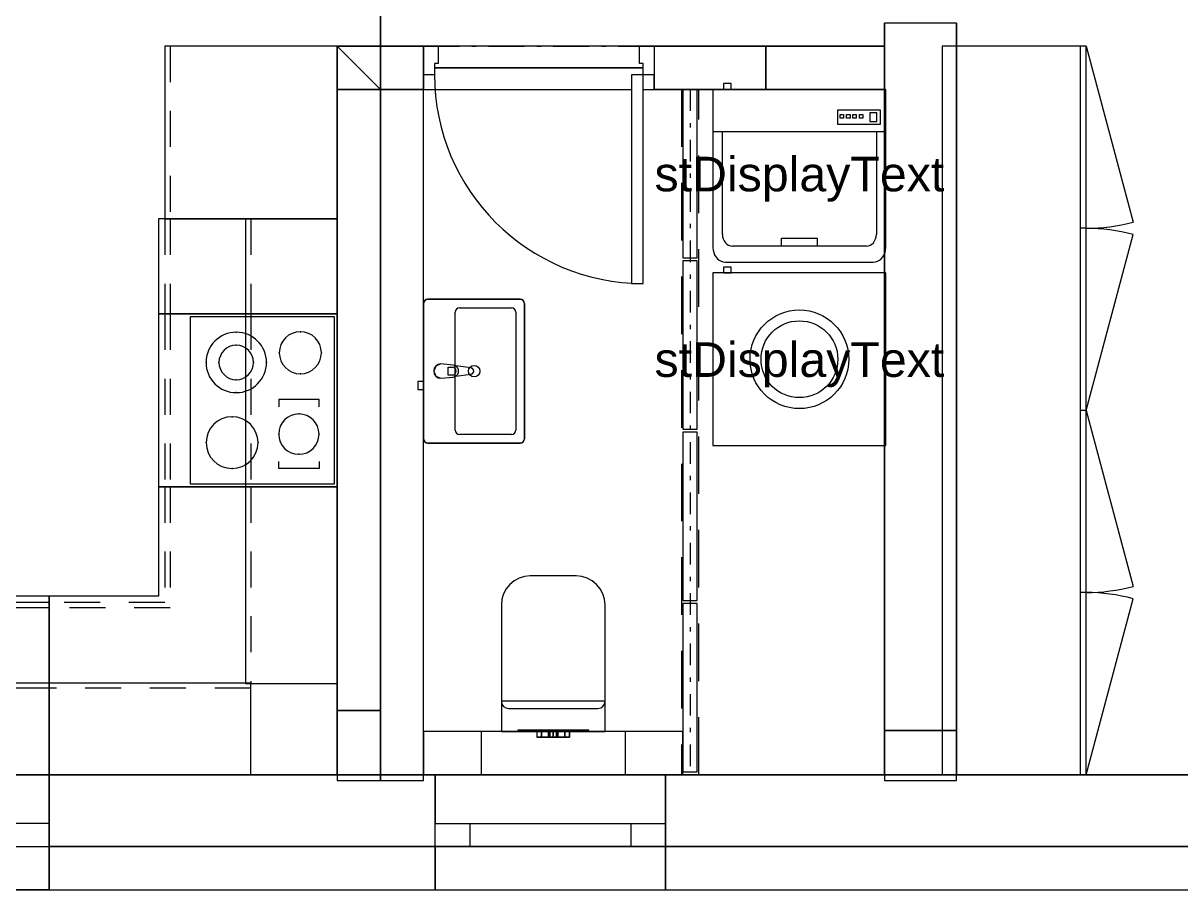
# Model space of a CAD drawing. Header units: millimetres. Extents: x 708 to 14408, y 354 to 8005.
# Drawn here: x 6407 to 10427, y 405 to 3415 of the extents above; entities that cross this region are included whole.
import ezdxf
from ezdxf.enums import TextEntityAlignment as Align

# ---------------------------------------------------------------- set-up
doc = ezdxf.new("R2010")
doc.units = ezdxf.units.MM
doc.set_wipeout_variables(frame=1)
for name, pattern in [('Bodkočiarkovaná M', [225, 125, -42.5, 15, -42.5]), ('Bodkočiarkovaná S', [175, 75, -42.5, 15, -42.5]), ('Wipeout_Contour', [1000, 0, -1000]), ('Čiarkovaná', [325, 200, -125]), ('Čiarkovaná M', [225, 125, -100])]:
    doc.linetypes.add(name, pattern=pattern)
for name, color, linetype in [('Interiér - nábytok', 252, 'Continuous'), ('Interiér - sanita a zariadenia', 252, 'Continuous'), ('Konstrukce – Dělicí čáry vrstev', 252, 'Continuous'), ('Konštrukcie - strechy', 252, 'Continuous'), ('Konštrukcie - vodorovné nosné', 252, 'Continuous'), ('Konštrukcie - zvislé nosné', 252, 'Continuous'), ('Otvory – Dveře', 252, 'Continuous'), ('Otvory – Okna', 252, 'Continuous'), ('veniec', 252, 'Continuous'), ('Výplně - Povrchové', 252, 'Continuous'), ('Výplně – Řezové', 252, 'Continuous')]:
    doc.layers.add(name, color=color, linetype=linetype)
doc.styles.add('GENEROVANÝ_STYL_3', font='arial.ttf')

msp = doc.modelspace()

# ---------------------------------------------------------------- linework, layer by layer
at = {"color": 252}
for p, q in [((9647.8, 3414.7), (9397.8, 3414.7)), ((9397.8, 3414.7), (9397.8, 958.3)), ((9647.8, 958.3), (9647.8, 3414.7)), ((6899.8, 3334.7), (6899.8, 2734.7)), ((7497.8, 3334.7), (6899.8, 3334.7)), ((7497.8, 2734.7), (7497.8, 3334.7)), ((7647.8, 3184.7), (7497.8, 3334.7)), ((7497.8, 3334.7), (7497.8, 3184.7)), ((7647.8, 3334.7), (7497.8, 3334.7)), ((7497.8, 3334.7), (7647.8, 3184.7)), ((7797.8, 3334.7), (7647.8, 3334.7)), ((7647.8, 3334.7), (7647.8, 3184.7)), ((7647.8, 3184.7), (7647.8, 3334.7)), ((7797.8, 3184.7), (7797.8, 3334.7)), ((8597.8, 3334.7), (7797.8, 3334.7)), ((7797.8, 3334.7), (7797.8, 3184.7)), ((8597.8, 3334.7), (8597.8, 3184.7)), ((8985.6, 3334.7), (8597.8, 3334.7)), ((8597.8, 3184.7), (8597.8, 3334.7)), ((8985.6, 3184.7), (8985.6, 3334.7)), ((9397.8, 3334.7), (8985.6, 3334.7)), ((8985.6, 3334.7), (8985.6, 3184.7)), ((9397.8, 3184.7), (9397.8, 3334.7)), ((10097.8, 3334.7), (9597.8, 3334.7)), ((9597.8, 3334.7), (9597.8, 804.7)), ((10097.8, 804.7), (10097.8, 3334.7)), ((7497.8, 3184.7), (7647.8, 3184.7)), ((7497.8, 3184.7), (7497.8, 1028.1)), ((7647.8, 3184.7), (7497.8, 3184.7)), ((7647.8, 3184.7), (7647.8, 804.7)), ((7797.8, 3184.7), (7647.8, 3184.7)), ((7647.8, 3184.7), (7797.8, 3184.7)), ((7647.8, 1028.1), (7647.8, 3184.7)), ((7797.8, 804.7), (7797.8, 3184.7)), ((7797.8, 3184.7), (8597.8, 3184.7)), ((8597.8, 3184.7), (8985.6, 3184.7)), ((8697.8, 3184.7), (8697.8, 2599.7)), ((8747.8, 3184.7), (8697.8, 3184.7)), ((8747.8, 2599.7), (8747.8, 3184.7)), ((9402.4, 3184.7), (8802.4, 3184.7)), ((8802.4, 3184.7), (8802.4, 2635.4)), ((8865.9, 3204.7), (8838.9, 3204.7)), ((8838.9, 3204.7), (8838.9, 3184.7)), ((8865.9, 3204.7), (8838.9, 3204.7)), ((8838.9, 3204.7), (8838.9, 3184.7)), ((8838.9, 3184.7), (8865.9, 3184.7)), ((8838.9, 3184.7), (8865.9, 3184.7)), ((8865.9, 3184.7), (8865.9, 3204.7)), ((8865.9, 3184.7), (8865.9, 3204.7)), ((8985.6, 3184.7), (9397.8, 3184.7)), ((9402.4, 2635.4), (9402.4, 3184.7)), ((6877.8, 2734.7), (6877.8, 2404.7)), ((7497.8, 2734.7), (6877.8, 2734.7)), ((6899.8, 2734.7), (7497.8, 2734.7)), ((7179.8, 2734.7), (7179.8, 2404.7)), ((7497.8, 2734.7), (7179.8, 2734.7)), ((7497.8, 2404.7), (7497.8, 2734.7)), ((7497.8, 2404.7), (7497.8, 2734.7)), ((8802.4, 2635.4), (8803, 2626.6)), ((8803, 2626.6), (8805, 2618.1)), ((8805, 2618.1), (8808.2, 2610.1)), ((9396.6, 2610.1), (9399.8, 2618.1)), ((9399.8, 2618.1), (9401.7, 2626.6)), ((9401.7, 2626.6), (9402.4, 2635.4)), ((8697.8, 2599.7), (8747.8, 2599.7)), ((8697.8, 2589.7), (8697.8, 2004.7)), ((8747.8, 2589.7), (8697.8, 2589.7)), ((8747.8, 2004.7), (8747.8, 2589.7)), ((8808.2, 2610.1), (8812.6, 2602.8)), ((8812.6, 2602.8), (8817.9, 2596.6)), ((8817.9, 2596.6), (8824.1, 2591.5)), ((8824.1, 2591.5), (8831, 2587.8)), ((8831, 2587.8), (8838.3, 2585.5)), ((8838.3, 2585.5), (8845.9, 2584.7)), ((8845.9, 2584.7), (9358.9, 2584.7)), ((9358.9, 2584.7), (9366.5, 2585.5)), ((9366.5, 2585.5), (9373.8, 2587.8)), ((9373.8, 2587.8), (9380.6, 2591.5)), ((9380.6, 2591.5), (9386.8, 2596.6)), ((9386.8, 2596.6), (9392.2, 2602.8)), ((9392.2, 2602.8), (9396.6, 2610.1)), ((8802.4, 2547.4), (8802.4, 1947.4)), ((9402.4, 2547.4), (8802.4, 2547.4)), ((8865.9, 2567.4), (8838.9, 2567.4)), ((8838.9, 2567.4), (8838.9, 2547.4)), ((8865.9, 2567.4), (8838.9, 2567.4)), ((8838.9, 2567.4), (8838.9, 2547.4)), ((8838.9, 2547.4), (8865.9, 2547.4)), ((8838.9, 2547.4), (8865.9, 2547.4)), ((8865.9, 2547.4), (8865.9, 2567.4)), ((8865.9, 2547.4), (8865.9, 2567.4)), ((9402.4, 1947.4), (9402.4, 2547.4)), ((7802.2, 2451.8), (7797.8, 2441.2)), ((7812.8, 2456.2), (7802.2, 2451.8)), ((8132.8, 2456.2), (7812.8, 2456.2)), ((7812.8, 2456.2), (7812.8, 2456.2)), ((8143.4, 2451.8), (8132.8, 2456.2)), ((8132.8, 2456.2), (8132.8, 2456.2)), ((8147.8, 2441.2), (8143.4, 2451.8)), ((7797.8, 2441.2), (7797.8, 2441.2)), ((7797.8, 2441.2), (7797.8, 1971.2)), ((8147.8, 1971.2), (8147.8, 2441.2)), ((8147.8, 2441.2), (8147.8, 2441.2)), ((6877.8, 2404.7), (6877.8, 1804.7)), ((7497.8, 2404.7), (6877.8, 2404.7)), ((6877.8, 2404.7), (7497.8, 2404.7)), ((6987.8, 2394.7), (6987.8, 1814.7)), ((7487.8, 2394.7), (6987.8, 2394.7)), ((7179.8, 2404.7), (7179.8, 1804.7)), ((7497.8, 2404.7), (7179.8, 2404.7)), ((7179.8, 2404.7), (7497.8, 2404.7)), ((7487.8, 1814.7), (7487.8, 2394.7)), ((7497.8, 1804.7), (7497.8, 2404.7)), ((7497.8, 1804.7), (7497.8, 2404.7)), ((7840.1, 2223.9), (7832.8, 2206.2)), ((7857.8, 2231.2), (7840.1, 2223.9)), ((7899.8, 2227.2), (7857.8, 2231.2)), ((7857.8, 2231.2), (7857.8, 2231.2)), ((7909.3, 2224), (7899.8, 2227.2)), ((7899.8, 2227.2), (7899.8, 2227.2)), ((7962.2, 2217.3), (7909.3, 2224)), ((7909.3, 2224), (7909.3, 2224)), ((7969.2, 2213.6), (7962.2, 2217.3)), ((7962.2, 2217.3), (7962.2, 2217.3)), ((7972, 2206.2), (7969.2, 2213.6)), ((7832.8, 2206.2), (7840.1, 2188.6)), ((7840.1, 2188.6), (7857.8, 2181.2)), ((7857.8, 2181.2), (7899.8, 2185.2)), ((7857.8, 2181.2), (7857.8, 2181.2)), ((7899.8, 2185.2), (7909.3, 2188.5)), ((7899.8, 2185.2), (7899.8, 2185.2)), ((7909.3, 2188.5), (7962.2, 2195.1)), ((7909.3, 2188.5), (7909.3, 2188.5)), ((7962.2, 2195.1), (7969.2, 2198.8)), ((7962.2, 2195.1), (7962.2, 2195.1)), ((7969.2, 2198.8), (7972, 2206.2)), ((7797.8, 2169.7), (7777.8, 2169.7)), ((7777.8, 2169.7), (7777.8, 2142.7)), ((7797.8, 2169.7), (7777.8, 2169.7)), ((7777.8, 2169.7), (7777.8, 2142.7)), ((7777.8, 2142.7), (7797.8, 2142.7)), ((7777.8, 2142.7), (7797.8, 2142.7)), ((7797.8, 2142.7), (7797.8, 2169.7)), ((7797.8, 2142.7), (7797.8, 2169.7)), ((7797.8, 1971.2), (7797.8, 1971.2)), ((7797.8, 1971.2), (7802.2, 1960.6)), ((8143.4, 1960.6), (8147.8, 1971.2)), ((8147.8, 1971.2), (8147.8, 1971.2)), ((8697.8, 2004.7), (8747.8, 2004.7)), ((8697.8, 1994.7), (8697.8, 1409.7)), ((8747.8, 1994.7), (8697.8, 1994.7)), ((8747.8, 1409.7), (8747.8, 1994.7)), ((7802.2, 1960.6), (7812.8, 1956.2)), ((7812.8, 1956.2), (7812.8, 1956.2)), ((7812.8, 1956.2), (8132.8, 1956.2)), ((8132.8, 1956.2), (8143.4, 1960.6)), ((8132.8, 1956.2), (8132.8, 1956.2)), ((8802.4, 1947.4), (9402.4, 1947.4)), ((6987.8, 1814.7), (7487.8, 1814.7)), ((7497.8, 1804.7), (6877.8, 1804.7)), ((6877.8, 1804.7), (6877.8, 1424.7)), ((6877.8, 1804.7), (7497.8, 1804.7)), ((7179.8, 1804.7), (7179.8, 1121.4)), ((7497.8, 1804.7), (7179.8, 1804.7)), ((7179.8, 1804.7), (7497.8, 1804.7)), ((7497.8, 804.7), (7497.8, 1804.7)), ((7497.8, 1121.4), (7497.8, 1804.7)), ((8148.3, 1492.8), (8129.5, 1487.1)), ((8167.8, 1494.7), (8148.3, 1492.8)), ((8327.8, 1494.7), (8167.8, 1494.7)), ((8347.3, 1492.8), (8327.8, 1494.7)), ((8366.1, 1487.1), (8347.3, 1492.8)), ((8084.7, 1450.3), (8075.4, 1433)), ((8097.1, 1465.4), (8084.7, 1450.3)), ((8112.2, 1477.8), (8097.1, 1465.4)), ((8129.5, 1487.1), (8112.2, 1477.8)), ((8383.4, 1477.8), (8366.1, 1487.1)), ((8398.5, 1465.4), (8383.4, 1477.8)), ((8411, 1450.3), (8398.5, 1465.4)), ((8420.2, 1433), (8411, 1450.3)), ((6497.8, 1424.7), (5897.8, 1424.7)), ((6877.8, 1424.7), (6497.8, 1424.7)), ((6497.8, 1424.7), (6497.8, 804.7)), ((6497.8, 804.7), (6497.8, 1424.7)), ((8069.7, 1414.2), (8067.8, 1394.7)), ((8075.4, 1433), (8069.7, 1414.2)), ((8425.9, 1414.2), (8420.2, 1433)), ((8427.8, 1394.7), (8425.9, 1414.2)), ((8697.8, 1409.7), (8747.8, 1409.7)), ((8067.8, 1394.7), (8067.8, 954.7)), ((8427.8, 954.7), (8427.8, 1394.7)), ((8697.8, 1399.7), (8697.8, 814.7)), ((8747.8, 1399.7), (8697.8, 1399.7)), ((8747.8, 814.7), (8747.8, 1399.7)), ((6497.8, 1122.7), (5897.8, 1122.7)), ((6497.8, 804.7), (6497.8, 1122.7)), ((7197.8, 1122.7), (6497.8, 1122.7)), ((6497.8, 1122.7), (6497.8, 804.7)), ((7179.8, 1121.4), (7497.8, 1121.4)), ((7197.8, 804.7), (7197.8, 1122.7)), ((7497.8, 1028.1), (7647.8, 1028.1)), ((7647.8, 1028.1), (7497.8, 1028.1)), ((7497.8, 1028.1), (7497.8, 804.7)), ((7647.8, 804.7), (7647.8, 1028.1)), ((8697.8, 954.7), (7797.8, 954.7)), ((7797.8, 954.7), (7797.8, 804.7)), ((8067.8, 954.7), (8427.8, 954.7)), ((8370.8, 959.7), (8124.8, 959.7)), ((8124.8, 959.7), (8124.8, 954.7)), ((8124.8, 954.7), (8370.8, 954.7)), ((8207.5, 954.7), (8190.8, 954.7)), ((8190.8, 954.7), (8190.8, 934.7)), ((8190.8, 934.7), (8207.5, 934.7)), ((8231.8, 954.7), (8207.5, 954.7)), ((8207.5, 954.7), (8207.5, 934.7)), ((8207.5, 934.7), (8207.5, 954.7)), ((8207.5, 934.7), (8231.8, 934.7)), ((8236.5, 954.7), (8231.8, 954.7)), ((8231.8, 954.7), (8231.8, 934.7)), ((8231.8, 934.7), (8231.8, 954.7)), ((8231.8, 934.7), (8236.5, 934.7)), ((8247.8, 954.7), (8236.5, 954.7)), ((8236.5, 954.7), (8236.5, 934.7)), ((8236.5, 934.7), (8236.5, 954.7)), ((8236.5, 934.7), (8247.8, 934.7)), ((8259.1, 954.7), (8247.8, 954.7)), ((8247.8, 954.7), (8247.8, 934.7)), ((8247.8, 934.7), (8247.8, 954.7)), ((8247.8, 934.7), (8259.1, 934.7)), ((8263.8, 954.7), (8259.1, 954.7)), ((8259.1, 954.7), (8259.1, 934.7)), ((8259.1, 934.7), (8259.1, 954.7)), ((8259.1, 934.7), (8263.8, 934.7)), ((8263.8, 934.7), (8263.8, 954.7)), ((8288.1, 954.7), (8263.8, 954.7)), ((8263.8, 954.7), (8263.8, 934.7)), ((8263.8, 934.7), (8288.1, 934.7)), ((8304.8, 954.7), (8288.1, 954.7)), ((8288.1, 954.7), (8288.1, 934.7)), ((8288.1, 934.7), (8288.1, 954.7)), ((8288.1, 934.7), (8304.8, 934.7)), ((8304.8, 934.7), (8304.8, 954.7)), ((8370.8, 954.7), (8370.8, 959.7)), ((8697.8, 804.7), (8697.8, 954.7)), ((9397.8, 958.3), (9647.8, 958.3)), ((9647.8, 958.3), (9397.8, 958.3)), ((9397.8, 958.3), (9397.8, 804.7)), ((9647.8, 804.7), (9647.8, 958.3)), ((6497.8, 804.7), (4697.8, 804.7)), ((5897.8, 804.7), (6497.8, 804.7)), ((5897.8, 804.7), (6497.8, 804.7)), ((6497.8, 804.7), (7497.8, 804.7)), ((6497.8, 804.7), (6497.8, 554.7)), ((7837.8, 804.7), (6497.8, 804.7)), ((6497.8, 404.7), (6497.8, 804.7)), ((6497.8, 804.7), (7197.8, 804.7)), ((7647.8, 804.7), (7497.8, 804.7)), ((7497.8, 804.7), (7497.8, 784.7)), ((7497.8, 804.7), (7647.8, 804.7)), ((7797.8, 804.7), (7647.8, 804.7)), ((7647.8, 804.7), (7647.8, 784.7)), ((7647.8, 804.7), (7797.8, 804.7)), ((7647.8, 784.7), (7647.8, 804.7)), ((7797.8, 784.7), (7797.8, 804.7)), ((7797.8, 804.7), (8697.8, 804.7)), ((7837.8, 554.7), (7837.8, 804.7)), ((8637.8, 804.7), (7837.8, 804.7)), ((7837.8, 804.7), (7837.8, 404.7)), ((8637.8, 804.7), (8637.8, 554.7)), ((14007.8, 804.7), (8637.8, 804.7)), ((8637.8, 404.7), (8637.8, 804.7)), ((8697.8, 814.7), (8747.8, 814.7)), ((9647.8, 804.7), (9397.8, 804.7)), ((9397.8, 804.7), (9397.8, 784.7)), ((9397.8, 804.7), (9647.8, 804.7)), ((9597.8, 804.7), (10097.8, 804.7)), ((9647.8, 784.7), (9647.8, 804.7)), ((7497.8, 784.7), (7647.8, 784.7)), ((7647.8, 784.7), (7797.8, 784.7)), ((9397.8, 784.7), (9647.8, 784.7)), ((6497.8, 554.7), (6497.8, 404.7)), ((7837.8, 554.7), (6497.8, 554.7)), ((6497.8, 554.7), (7837.8, 554.7)), ((7837.8, 404.7), (7837.8, 554.7)), ((14257.8, 554.7), (8637.8, 554.7)), ((8637.8, 554.7), (8637.8, 404.7)), ((8637.8, 554.7), (14007.8, 554.7)), ((4697.8, 404.7), (6497.8, 404.7)), ((6497.8, 404.7), (7837.8, 404.7)), ((7837.8, 404.7), (8637.8, 404.7)), ((8637.8, 404.7), (14257.8, 404.7))]:
    msp.add_line(p, q, dxfattribs=at)
at = {"layer": 'Interiér - nábytok', "color": 252, "linetype": 'Continuous'}
for p, q in [((10097.8, 3334.7), (9597.8, 3334.7)), ((9597.8, 3334.7), (9597.8, 804.7)), ((10077.8, 804.7), (10077.8, 3334.7)), ((10097.8, 804.7), (10097.8, 3334.7)), ((10097.8, 3334.7), (10261.5, 2723.7)), ((10097.8, 2702.2), (10077.8, 2702.2)), ((10097.8, 2069.7), (10261.5, 2680.6)), ((10097.8, 2069.7), (10077.8, 2069.7)), ((10097.8, 2069.7), (10261.5, 1458.7)), ((10097.8, 1437.2), (10077.8, 1437.2)), ((10097.8, 804.7), (10261.5, 1415.6)), ((9597.8, 804.7), (10097.8, 804.7)), ((10097.8, 804.7), (10077.8, 804.7))]:
    msp.add_line(p, q, dxfattribs=at)
for centre, start, end in [((10097.8, 3334.7), 270, 285), ((10097.8, 2069.7), 75, 90), ((10097.8, 2069.7), 270, 285), ((10097.8, 804.7), 75, 90)]:
    msp.add_arc(centre, 632.5, start, end, dxfattribs=at)
at = {"layer": 'Interiér - sanita a zariadenia', "color": 252, "linetype": 'Continuous'}
for p, q in [((6899.8, 3334.7), (6899.8, 2734.7)), ((7497.8, 3334.7), (6899.8, 3334.7)), ((7497.8, 2734.7), (7497.8, 3334.7)), ((8697.8, 3184.7), (8697.8, 2599.7)), ((8747.8, 3184.7), (8697.8, 3184.7)), ((8747.8, 2599.7), (8747.8, 3184.7)), ((9402.4, 3184.7), (8802.4, 3184.7)), ((8802.4, 3184.7), (8802.4, 2635.4)), ((8865.9, 3204.7), (8838.9, 3204.7)), ((8838.9, 3204.7), (8838.9, 3184.7)), ((8865.9, 3204.7), (8838.9, 3204.7)), ((8838.9, 3204.7), (8838.9, 3184.7)), ((8838.9, 3184.7), (8865.9, 3184.7)), ((8838.9, 3184.7), (8865.9, 3184.7)), ((8865.9, 3184.7), (8865.9, 3204.7)), ((8865.9, 3184.7), (8865.9, 3204.7)), ((9402.4, 2635.4), (9402.4, 3184.7)), ((9383.6, 3112.1), (9234.5, 3112.1)), ((9234.5, 3112.1), (9234.5, 3063.3)), ((9244.1, 3097.7), (9256, 3097.7)), ((9244.1, 3084.8), (9244.1, 3097.7)), ((9256, 3097.7), (9256, 3084.8)), ((9266.3, 3097.7), (9278.2, 3097.7)), ((9266.3, 3084.8), (9266.3, 3097.7)), ((9278.2, 3097.7), (9278.2, 3084.8)), ((9287.7, 3097.7), (9299.5, 3097.7)), ((9287.7, 3084.8), (9287.7, 3097.7)), ((9299.5, 3097.7), (9299.5, 3084.8)), ((9310.6, 3097.7), (9322.5, 3097.7)), ((9310.6, 3084.8), (9310.6, 3097.7)), ((9322.5, 3097.7), (9322.5, 3084.8)), ((9371.3, 3103.5), (9346.6, 3103.5)), ((9346.6, 3103.5), (9346.6, 3073.3)), ((9371.3, 3073.3), (9371.3, 3103.5)), ((9383.6, 3063.3), (9383.6, 3112.1)), ((9234.5, 3063.3), (9383.6, 3063.3)), ((9256, 3084.8), (9244.1, 3084.8)), ((9278.2, 3084.8), (9266.3, 3084.8)), ((9299.5, 3084.8), (9287.7, 3084.8)), ((9322.5, 3084.8), (9310.6, 3084.8)), ((9346.6, 3073.3), (9371.3, 3073.3)), ((8805.8, 3037.9), (9399.7, 3037.9)), ((8835.2, 2680.9), (8835.2, 3037.9)), ((9369.6, 3037.9), (9369.6, 2680.9)), ((6877.8, 2734.7), (6877.8, 2404.7)), ((6899.8, 2734.7), (7497.8, 2734.7)), ((7497.8, 2404.7), (7497.8, 2734.7)), ((9040.6, 2640.4), (9040.6, 2668.3)), ((9040.6, 2668.3), (9102.4, 2668.3)), ((9102.4, 2668.3), (9164.2, 2668.3)), ((9164.2, 2668.3), (9164.2, 2640.4)), ((8802.4, 2635.4), (8803, 2626.6)), ((8803, 2626.6), (8805, 2618.1)), ((8805, 2618.1), (8808.2, 2610.1)), ((9334.8, 2640.4), (8870, 2640.4)), ((9396.6, 2610.1), (9399.8, 2618.1)), ((9399.8, 2618.1), (9401.7, 2626.6)), ((9401.7, 2626.6), (9402.4, 2635.4)), ((8697.8, 2599.7), (8747.8, 2599.7)), ((8697.8, 2589.7), (8697.8, 2004.7)), ((8747.8, 2589.7), (8697.8, 2589.7)), ((8747.8, 2004.7), (8747.8, 2589.7)), ((8808.2, 2610.1), (8812.6, 2602.8)), ((8812.6, 2602.8), (8817.9, 2596.6)), ((8817.9, 2596.6), (8824.1, 2591.5)), ((8824.1, 2591.5), (8831, 2587.8)), ((8831, 2587.8), (8838.3, 2585.5)), ((8838.3, 2585.5), (8845.9, 2584.7)), ((8845.9, 2584.7), (9358.9, 2584.7)), ((9358.9, 2584.7), (9366.5, 2585.5)), ((9366.5, 2585.5), (9373.8, 2587.8)), ((9373.8, 2587.8), (9380.6, 2591.5)), ((9380.6, 2591.5), (9386.8, 2596.6)), ((9386.8, 2596.6), (9392.2, 2602.8)), ((9392.2, 2602.8), (9396.6, 2610.1)), ((8802.4, 2547.4), (8802.4, 1947.4)), ((9402.4, 2547.4), (8802.4, 2547.4)), ((8865.9, 2567.4), (8838.9, 2567.4)), ((8838.9, 2567.4), (8838.9, 2547.4)), ((8865.9, 2567.4), (8838.9, 2567.4)), ((8838.9, 2567.4), (8838.9, 2547.4)), ((8838.9, 2547.4), (8865.9, 2547.4)), ((8838.9, 2547.4), (8865.9, 2547.4)), ((8865.9, 2547.4), (8865.9, 2567.4)), ((8865.9, 2547.4), (8865.9, 2567.4)), ((9402.4, 1947.4), (9402.4, 2547.4)), ((7812.8, 2456.2), (8132.8, 2456.2)), ((7797.8, 1971.2), (7797.8, 2441.2)), ((7922.8, 2426.2), (8102.8, 2426.2)), ((8147.8, 2441.2), (8147.8, 1971.2)), ((6877.8, 2404.7), (6877.8, 1804.7)), ((6987.8, 2394.7), (6987.8, 1814.7)), ((7487.8, 2394.7), (6987.8, 2394.7)), ((7487.8, 1814.7), (7487.8, 2394.7)), ((7497.8, 1804.7), (7497.8, 2404.7)), ((7907.8, 2001.2), (7907.8, 2411.2)), ((8117.8, 2411.2), (8117.8, 2001.2)), ((7899.8, 2227.2), (7857.8, 2231.2)), ((7882.7, 2219.8), (7897.6, 2219.8)), ((7882.7, 2192.6), (7882.7, 2219.8)), ((7962.2, 2217.3), (7909.3, 2224)), ((7857.8, 2181.2), (7899.8, 2185.2)), ((7897.6, 2192.6), (7882.7, 2192.6)), ((7909.3, 2188.5), (7962.2, 2195.1)), ((7797.8, 2169.7), (7777.8, 2169.7)), ((7777.8, 2169.7), (7777.8, 2142.7)), ((7797.8, 2169.7), (7777.8, 2169.7)), ((7777.8, 2169.7), (7777.8, 2142.7)), ((7777.8, 2142.7), (7797.8, 2142.7)), ((7777.8, 2142.7), (7797.8, 2142.7)), ((7797.8, 2142.7), (7797.8, 2169.7)), ((7797.8, 2142.7), (7797.8, 2169.7)), ((7434.8, 2107.5), (7294.8, 2107.5)), ((7294.8, 2107.5), (7294.8, 2082.5)), ((7434.8, 2082.5), (7434.8, 2107.5)), ((8102.8, 1986.2), (7922.8, 1986.2)), ((8697.8, 2004.7), (8747.8, 2004.7)), ((8697.8, 1994.7), (8697.8, 1409.7)), ((8747.8, 1994.7), (8697.8, 1994.7)), ((8747.8, 1409.7), (8747.8, 1994.7)), ((8132.8, 1956.2), (7812.8, 1956.2)), ((8802.4, 1947.4), (9402.4, 1947.4)), ((7294.8, 1867.5), (7294.8, 1892.5)), ((7434.8, 1892.5), (7434.8, 1867.5)), ((7434.8, 1867.5), (7294.8, 1867.5)), ((6987.8, 1814.7), (7487.8, 1814.7)), ((6877.8, 1804.7), (6877.8, 1424.7)), ((7497.8, 804.7), (7497.8, 1804.7)), ((8148.3, 1492.8), (8129.5, 1487.1)), ((8167.8, 1494.7), (8148.3, 1492.8)), ((8327.8, 1494.7), (8167.8, 1494.7)), ((8347.3, 1492.8), (8327.8, 1494.7)), ((8366.1, 1487.1), (8347.3, 1492.8)), ((8084.7, 1450.3), (8075.4, 1433)), ((8097.1, 1465.4), (8084.7, 1450.3)), ((8112.2, 1477.8), (8097.1, 1465.4)), ((8129.5, 1487.1), (8112.2, 1477.8)), ((8383.4, 1477.8), (8366.1, 1487.1)), ((8398.5, 1465.4), (8383.4, 1477.8)), ((8411, 1450.3), (8398.5, 1465.4)), ((8420.2, 1433), (8411, 1450.3)), ((6497.8, 1424.7), (5897.8, 1424.7)), ((6877.8, 1424.7), (6497.8, 1424.7)), ((8069.7, 1414.2), (8067.8, 1394.7)), ((8075.4, 1433), (8069.7, 1414.2)), ((8425.9, 1414.2), (8420.2, 1433)), ((8427.8, 1394.7), (8425.9, 1414.2)), ((8697.8, 1409.7), (8747.8, 1409.7)), ((8067.8, 1394.7), (8067.8, 954.7)), ((8427.8, 954.7), (8427.8, 1394.7)), ((8697.8, 1399.7), (8697.8, 814.7)), ((8747.8, 1399.7), (8697.8, 1399.7)), ((8747.8, 814.7), (8747.8, 1399.7)), ((8427.8, 1059.7), (8067.8, 1059.7)), ((8092.8, 1034.7), (8247.8, 1034.7)), ((8247.8, 1034.7), (8402.8, 1034.7)), ((8497.8, 954.7), (7997.8, 954.7)), ((7997.8, 954.7), (7997.8, 804.7)), ((8067.8, 954.7), (8427.8, 954.7)), ((8370.8, 959.7), (8124.8, 959.7)), ((8124.8, 959.7), (8124.8, 954.7)), ((8124.8, 954.7), (8370.8, 954.7)), ((8207.5, 954.7), (8190.8, 954.7)), ((8190.8, 954.7), (8190.8, 934.7)), ((8207.5, 934.7), (8190.8, 934.7)), ((8231.8, 954.7), (8207.5, 954.7)), ((8231.8, 934.7), (8207.5, 934.7)), ((8236.5, 954.7), (8231.8, 954.7)), ((8231.8, 954.7), (8231.8, 934.7)), ((8236.5, 934.7), (8231.8, 934.7)), ((8247.8, 954.7), (8236.5, 954.7)), ((8247.8, 934.7), (8236.5, 934.7)), ((8259.1, 954.7), (8247.8, 954.7)), ((8259.1, 934.7), (8247.8, 934.7)), ((8263.8, 954.7), (8259.1, 954.7)), ((8263.8, 934.7), (8259.1, 934.7)), ((8263.8, 954.7), (8263.8, 934.7)), ((8288.1, 954.7), (8263.8, 954.7)), ((8288.1, 934.7), (8263.8, 934.7)), ((8304.8, 954.7), (8288.1, 954.7)), ((8304.8, 934.7), (8288.1, 934.7)), ((8304.8, 954.7), (8304.8, 934.7)), ((8370.8, 954.7), (8370.8, 959.7)), ((8497.8, 954.7), (8497.8, 804.7)), ((5897.8, 804.7), (6497.8, 804.7)), ((6497.8, 804.7), (7497.8, 804.7)), ((8497.8, 804.7), (7997.8, 804.7)), ((8697.8, 814.7), (8747.8, 814.7))]:
    msp.add_line(p, q, dxfattribs=at)
at = {"layer": 'Interiér - sanita a zariadenia', "color": 252, "linetype": 'Čiarkovaná M'}
for p, q in [((6917.8, 3334.7), (6917.8, 2734.7)), ((6899.8, 2734.7), (6899.8, 2404.7)), ((7497.8, 2734.7), (6899.8, 2734.7)), ((6917.8, 2734.7), (6917.8, 2404.7)), ((7497.8, 2404.7), (7497.8, 2734.7)), ((6899.8, 2404.7), (6899.8, 1804.7)), ((7497.8, 2404.7), (6899.8, 2404.7)), ((6899.8, 2404.7), (7497.8, 2404.7)), ((6917.8, 2404.7), (6917.8, 1804.7)), ((7497.8, 1804.7), (7497.8, 2404.7)), ((6899.8, 1804.7), (6899.8, 1402.7)), ((6899.8, 1804.7), (7497.8, 1804.7)), ((6917.8, 1804.7), (6917.8, 1384.7)), ((7497.8, 804.7), (7497.8, 1804.7)), ((6497.8, 1402.7), (5897.8, 1402.7)), ((6497.8, 1384.7), (5897.8, 1384.7)), ((6899.8, 1402.7), (6497.8, 1402.7)), ((6497.8, 804.7), (6497.8, 1402.7)), ((6917.8, 1384.7), (6497.8, 1384.7)), ((6497.8, 1122.7), (5897.8, 1122.7)), ((6497.8, 1104.7), (5897.8, 1104.7)), ((6497.8, 804.7), (6497.8, 1122.7)), ((7197.8, 1122.7), (6497.8, 1122.7)), ((6497.8, 1122.7), (6497.8, 804.7)), ((7197.8, 1104.7), (6497.8, 1104.7)), ((7197.8, 804.7), (7197.8, 1122.7)), ((5897.8, 804.7), (6497.8, 804.7)), ((5897.8, 804.7), (6497.8, 804.7)), ((6497.8, 804.7), (7497.8, 804.7)), ((6497.8, 804.7), (7197.8, 804.7))]:
    msp.add_line(p, q, dxfattribs=at)
at = {"layer": 'Interiér - sanita a zariadenia', "color": 252, "linetype": 'Čiarkovaná'}
for p, q in [((8692.8, 3184.7), (8692.8, 804.7)), ((8752.8, 3184.7), (8692.8, 3184.7)), ((8752.8, 804.7), (8752.8, 3184.7)), ((8692.8, 804.7), (8752.8, 804.7))]:
    msp.add_line(p, q, dxfattribs=at)
at = {"layer": 'Interiér - sanita a zariadenia', "color": 252, "linetype": 'Bodkočiarkovaná S'}
msp.add_line((8722.8, 3184.7), (8722.8, 804.7), dxfattribs=at)
at = {"layer": 'Interiér - sanita a zariadenia', "color": 252, "linetype": 'Continuous'}
for centre, radius in [((9102.4, 2247.4), 171.4), ((9102.4, 2247.4), 133.3), ((7973.3, 2206.2), 20)]:
    msp.add_circle(centre, radius, dxfattribs=at)
for centre, radius, start, end in [((7812.8, 2441.2), 15, 90, 180), ((8132.8, 2441.2), 15, 0, 90), ((7922.8, 2411.2), 15, 90, 180), ((8102.8, 2411.2), 15, 0, 90), ((7147.3, 2236.4), 105, 90, 180), ((7147.3, 2236.4), 105, 0, 90), ((7369.8, 2270), 73, 90, 180), ((7369.8, 2270), 73, 0, 90), ((7147.3, 2236.4), 60, 90, 180), ((7147.3, 2236.4), 60, 0, 90), ((7369.8, 2270), 73, 180, 270), ((7369.8, 2270), 73, 270, 0), ((7147.3, 2236.4), 105, 180, 270), ((7147.3, 2236.4), 60, 180, 270), ((7147.3, 2236.4), 105, 270, 0), ((7147.3, 2236.4), 60, 270, 0), ((7857.8, 2206.2), 25, 90, 270), ((7897.6, 2206.2), 13.6, 270, 90), ((7897.9, 2206.2), 21.1, 57.229, 84.8304), ((7897.9, 2206.2), 21.1, 302.771, 57.229), ((7960.8, 2206.2), 11.2, 277.1389, 82.8611), ((7897.9, 2206.2), 21.1, 275.1696, 302.771), ((7364.8, 1987.5), 70, 90, 180), ((7364.8, 1987.5), 70, 0, 90), ((7132.8, 1958), 90, 90, 180), ((7132.8, 1958), 90, 0, 90), ((7364.8, 1987.5), 70, 180, 270), ((7364.8, 1987.5), 70, 270, 0), ((7812.8, 1971.2), 15, 180, 270), ((7922.8, 2001.2), 15, 180, 270), ((8102.8, 2001.2), 15, 270, 0), ((8132.8, 1971.2), 15, 270, 0), ((7132.8, 1958), 90, 180, 270), ((7132.8, 1958), 90, 270, 0), ((8092.8, 1059.7), 25, 180, 270), ((8402.8, 1059.7), 25, 270, 0)]:
    msp.add_arc(centre, radius, start, end, dxfattribs=at)
for centre, start_param, end_param in [((8870, 2680.9), 1.570796, 3.141593), ((9334.8, 2680.9), 3.141593, 4.712389)]:
    msp.add_ellipse(centre, major_axis=(0, 40.6), ratio=0.857143, start_param=start_param, end_param=end_param, dxfattribs=at)
for p in [(7147.3, 2341.4), (7369.8, 2343), (7147.3, 2296.4), (7296.8, 2270), (7442.8, 2270), (7042.3, 2236.4), (7087.3, 2236.4), (7207.3, 2236.4), (7252.3, 2236.4), (7147.3, 2176.4), (7369.8, 2197), (7147.3, 2131.4), (7364.8, 2057.5), (7132.8, 2048), (7294.8, 1987.5), (7434.8, 1987.5), (7042.8, 1958), (7222.8, 1958), (7364.8, 1917.5), (7132.8, 1868)]:
    msp.add_point(p, dxfattribs=at)
at = {"layer": 'Konstrukce – Dělicí čáry vrstev', "color": 252, "linetype": 'Continuous'}
for p, q in [((6497.8, 554.7), (7837.8, 554.7)), ((8637.8, 554.7), (14007.8, 554.7))]:
    msp.add_line(p, q, dxfattribs=at)
at = {"layer": 'Konštrukcie - strechy', "color": 252, "linetype": 'Čiarkovaná M'}
for p, q in [((7179.8, 2734.7), (7179.8, 2404.7)), ((7497.8, 2734.7), (7179.8, 2734.7)), ((7197.8, 2734.7), (7197.8, 2404.7)), ((7497.8, 2404.7), (7497.8, 2734.7)), ((7179.8, 2404.7), (7179.8, 1804.7)), ((7497.8, 2404.7), (7179.8, 2404.7)), ((7179.8, 2404.7), (7497.8, 2404.7)), ((7197.8, 2404.7), (7197.8, 1804.7)), ((7497.8, 1804.7), (7497.8, 2404.7)), ((7179.8, 1804.7), (7179.8, 1121.4)), ((7497.8, 1804.7), (7179.8, 1804.7)), ((7179.8, 1804.7), (7497.8, 1804.7)), ((7197.8, 1804.7), (7197.8, 1121.4)), ((7497.8, 1121.4), (7497.8, 1804.7)), ((7179.8, 1121.4), (7497.8, 1121.4))]:
    msp.add_line(p, q, dxfattribs=at)
at = {"layer": 'Konštrukcie - vodorovné nosné', "color": 252, "linetype": 'Continuous'}
for p, q in [((7647.8, 4704.7), (7647.8, 3334.7)), ((7647.8, 3334.7), (7647.8, 4554.7)), ((9397.8, 3334.7), (9397.8, 3414.7)), ((9647.8, 3414.7), (9647.8, 804.7)), ((7497.8, 804.7), (7497.8, 3334.7)), ((7497.8, 3334.7), (7647.8, 3334.7)), ((7647.8, 3334.7), (7797.8, 3334.7)), ((7797.8, 3334.7), (7797.8, 3259.7)), ((8598.4, 3259.7), (8598.4, 3334.7)), ((8598.4, 3334.7), (9397.8, 3334.7)), ((7797.8, 3259.7), (8598.4, 3259.7)), ((8597.8, 3259.7), (7797.8, 3259.7)), ((7797.8, 3259.7), (7797.8, 3184.7)), ((8597.8, 3184.7), (8597.8, 3259.7)), ((7797.8, 3184.7), (7647.8, 3184.7)), ((7647.8, 3184.7), (7647.8, 804.7)), ((9397.8, 3184.7), (8597.8, 3184.7)), ((9397.8, 804.7), (9397.8, 3184.7)), ((1107.8, 804.7), (7497.8, 804.7)), ((7647.8, 804.7), (9397.8, 804.7)), ((9647.8, 804.7), (14007.8, 804.7)), ((857.8, 554.7), (14257.8, 554.7))]:
    msp.add_line(p, q, dxfattribs=at)
at = {"layer": 'Konštrukcie - zvislé nosné', "color": 252, "linetype": 'Continuous'}
for p, q in [((9397.8, 3414.7), (9397.8, 958.3)), ((9647.8, 958.3), (9647.8, 3414.7)), ((7497.8, 3334.7), (7497.8, 3184.7)), ((7797.8, 3334.7), (7497.8, 3334.7)), ((7797.8, 3334.7), (7797.8, 3234.7)), ((8597.8, 3334.7), (8597.8, 3234.7)), ((8985.6, 3334.7), (8597.8, 3334.7)), ((9397.8, 3334.7), (8985.6, 3334.7)), ((9397.8, 3184.7), (9397.8, 3334.7)), ((7797.8, 3234.7), (7797.8, 3184.7)), ((8597.8, 3234.7), (8597.8, 3184.7)), ((7497.8, 3184.7), (7497.8, 1028.1)), ((7647.8, 3184.7), (7647.8, 804.7)), ((7797.8, 3184.7), (7647.8, 3184.7)), ((7647.8, 3184.7), (7797.8, 3184.7)), ((7647.8, 1028.1), (7647.8, 3184.7)), ((7797.8, 954.7), (7797.8, 3184.7)), ((8597.8, 3184.7), (8985.6, 3184.7)), ((8985.6, 3184.7), (9397.8, 3184.7)), ((7497.8, 1028.1), (7497.8, 804.7)), ((7647.8, 804.7), (7647.8, 1028.1)), ((8697.8, 954.7), (7797.8, 954.7)), ((8697.8, 804.7), (8697.8, 954.7)), ((9397.8, 958.3), (9397.8, 804.7)), ((9647.8, 804.7), (9647.8, 958.3)), ((6497.8, 634.7), (6497.8, 804.7)), ((7837.8, 804.7), (6497.8, 804.7)), ((7797.8, 804.7), (8697.8, 804.7)), ((7837.8, 634.7), (7837.8, 804.7)), ((8637.8, 634.7), (8637.8, 804.7)), ((14007.8, 804.7), (8637.8, 804.7)), ((9647.8, 804.7), (9397.8, 804.7)), ((6497.8, 554.7), (6497.8, 634.7)), ((7837.8, 554.7), (7837.8, 634.7)), ((8637.8, 554.7), (8637.8, 634.7)), ((6497.8, 404.7), (6497.8, 554.7)), ((7837.8, 404.7), (7837.8, 554.7)), ((8637.8, 404.7), (8637.8, 554.7)), ((6497.8, 404.7), (7837.8, 404.7)), ((8637.8, 404.7), (14407.8, 404.7))]:
    msp.add_line(p, q, dxfattribs=at)
at = {"layer": 'Otvory – Dveře', "color": 252, "linetype": 'Bodkočiarkovaná M'}
for p, q in [((7797.8, 3334.7), (8597.8, 3334.7)), ((7797.8, 3184.7), (8597.8, 3184.7))]:
    msp.add_line(p, q, dxfattribs=at)
at = {"layer": 'Otvory – Dveře', "color": 252, "linetype": 'Continuous'}
msp.add_arc((8559.8, 3234.7), 724, 180, 270, dxfattribs=at)
at = {"layer": 'Otvory – Okna', "color": 252, "linetype": 'Continuous'}
for p, q in [((6497.8, 804.7), (4697.8, 804.7)), ((7837.8, 804.7), (8637.8, 804.7)), ((6497.8, 404.7), (4697.8, 404.7)), ((7837.8, 404.7), (8637.8, 404.7))]:
    msp.add_line(p, q, dxfattribs=at)
at = {"layer": 'veniec', "color": 252, "linetype": 'Continuous'}
for p, q in [((7497.8, 804.7), (7497.8, 784.7)), ((7647.8, 804.7), (7647.8, 784.7)), ((7647.8, 784.7), (7647.8, 804.7)), ((7797.8, 784.7), (7797.8, 804.7)), ((9397.8, 804.7), (9397.8, 784.7)), ((9647.8, 784.7), (9647.8, 804.7))]:
    msp.add_line(p, q, dxfattribs=at)
at = {"layer": 'veniec', "color": 252, "linetype": 'Bodkočiarkovaná M'}
msp.add_line((7647.8, 784.7), (7797.8, 784.7), dxfattribs=at)

# ---------------------------------------------------------------- texts
at = {"layer": 'Interiér - sanita a zariadenia', "color": 252, "style": 'GENEROVANÝ_STYL_3'}
for text, p in [('Práčka', (9102.4, 2890.6)), ('TČ', (9102.4, 2246.2))]:
    msp.add_attdef('stDisplayText', text=text, height=120, dxfattribs=at).set_placement(p, align=Align.MIDDLE_CENTER)

# ---------------------------------------------------------------- next in the draw order: wipeouts: each hides what was drawn before it
at = {"color": 252, "linetype": 'Wipeout_Contour', "ltscale": 100473.105644}
msp.add_wipeout([(7847.8, 3334.7), (7797.8, 3334.7), (7797.8, 3234.7), (7835.8, 3234.7), (7835.8, 3274.7), (7847.8, 3274.7)], dxfattribs=at).dxf.layer = 'Výplně – Řezové'
at = {"color": 252, "linetype": 'Wipeout_Contour', "ltscale": 103766.231744}
msp.add_wipeout([(8597.8, 3334.7), (8547.8, 3334.7), (8547.8, 3274.7), (8559.8, 3274.7), (8559.8, 3234.7), (8597.8, 3234.7)], dxfattribs=at).dxf.layer = 'Výplně – Řezové'
at = {"color": 252, "linetype": 'Wipeout_Contour', "ltscale": 55729.378166}
msp.add_wipeout([(6497.8, 634.7), (6377.8, 634.7), (6377.8, 554.7), (6497.8, 554.7)], dxfattribs=at).dxf.layer = 'Výplně – Řezové'
at = {"color": 252, "linetype": 'Wipeout_Contour', "ltscale": 60383.957047}
msp.add_wipeout([(7837.8, 634.7), (7837.8, 554.7), (7957.8, 554.7), (7957.8, 634.7)], dxfattribs=at).dxf.layer = 'Výplně – Řezové'
at = {"color": 252, "linetype": 'Wipeout_Contour', "ltscale": 62619.661824}
msp.add_wipeout([(8637.8, 554.7), (8637.8, 634.7), (8517.8, 634.7), (8517.8, 554.7)], dxfattribs=at).dxf.layer = 'Výplně – Řezové'

# ---------------------------------------------------------------- next in the draw order: linework, layer by layer
at = {"layer": 'Otvory – Dveře', "color": 252, "linetype": 'Continuous'}
for p, q in [((7797.8, 3234.7), (7797.8, 3334.7)), ((7797.8, 3334.7), (7847.8, 3334.7)), ((7797.8, 3334.7), (7797.8, 3234.7)), ((7797.8, 3334.7), (7797.8, 3234.7)), ((7847.8, 3334.7), (7847.8, 3274.7)), ((8547.8, 3274.7), (8547.8, 3334.7)), ((8547.8, 3334.7), (8597.8, 3334.7)), ((8597.8, 3334.7), (8597.8, 3234.7)), ((8597.8, 3334.7), (8597.8, 3234.7)), ((8597.8, 3334.7), (8597.8, 3234.7)), ((7847.8, 3274.7), (7835.8, 3274.7)), ((7835.8, 3274.7), (7835.8, 3234.7)), ((8559.8, 3274.7), (8547.8, 3274.7)), ((7835.8, 3234.7), (7797.8, 3234.7)), ((7797.8, 3234.7), (7797.8, 3184.7)), ((8597.8, 3234.7), (8597.8, 3184.7))]:
    msp.add_line(p, q, dxfattribs=at)
at = {"layer": 'Otvory – Okna', "color": 252, "linetype": 'Continuous'}
for p, q in [((6497.8, 634.7), (6497.8, 804.7)), ((7837.8, 634.7), (7837.8, 804.7)), ((8637.8, 634.7), (8637.8, 804.7)), ((6497.8, 634.7), (6377.8, 634.7)), ((6497.8, 554.7), (6497.8, 634.7)), ((6497.8, 554.7), (6497.8, 634.7)), ((7837.8, 554.7), (7837.8, 634.7)), ((7837.8, 554.7), (7837.8, 634.7)), ((8637.8, 554.7), (8637.8, 634.7)), ((8637.8, 554.7), (8637.8, 634.7)), ((6377.8, 554.7), (6497.8, 554.7)), ((6497.8, 404.7), (6497.8, 554.7)), ((7837.8, 404.7), (7837.8, 554.7)), ((8637.8, 404.7), (8637.8, 554.7))]:
    msp.add_line(p, q, dxfattribs=at)

# ---------------------------------------------------------------- next in the draw order: wipeouts: each hides what was drawn before it
at = {"color": 252, "linetype": 'Wipeout_Contour', "ltscale": 61500.073876}
msp.add_wipeout([(7957.8, 634.7), (7957.8, 554.7), (8517.8, 554.7), (8517.8, 634.7)], dxfattribs=at).dxf.layer = 'Výplně - Povrchové'
at = {"color": 252, "linetype": 'Wipeout_Contour', "ltscale": 68028.373782}
msp.add_wipeout([(8559.8, 2510.7), (8559.8, 3234.7), (8519.8, 3234.7), (8519.8, 2510.7)], dxfattribs=at).dxf.layer = 'Výplně – Řezové'

# ---------------------------------------------------------------- next in the draw order: linework, layer by layer
at = {"layer": 'Otvory – Dveře', "color": 252, "linetype": 'Continuous'}
for p, q in [((8559.8, 3234.7), (8559.8, 3274.7)), ((8559.8, 3234.7), (8519.8, 3234.7)), ((8519.8, 3234.7), (8519.8, 2510.7)), ((8597.8, 3234.7), (8559.8, 3234.7)), ((8559.8, 2510.7), (8559.8, 3234.7)), ((8519.8, 2510.7), (8559.8, 2510.7))]:
    msp.add_line(p, q, dxfattribs=at)
at = {"layer": 'Otvory – Okna', "color": 252, "linetype": 'Continuous'}
for p, q in [((7837.8, 634.7), (7957.8, 634.7)), ((7957.8, 634.7), (7957.8, 554.7)), ((7957.8, 634.7), (8517.8, 634.7)), ((8517.8, 554.7), (8517.8, 634.7)), ((8517.8, 634.7), (8637.8, 634.7)), ((7957.8, 554.7), (7837.8, 554.7)), ((8517.8, 554.7), (7957.8, 554.7)), ((8637.8, 554.7), (8517.8, 554.7))]:
    msp.add_line(p, q, dxfattribs=at)

doc.saveas('drawing.dxf')
